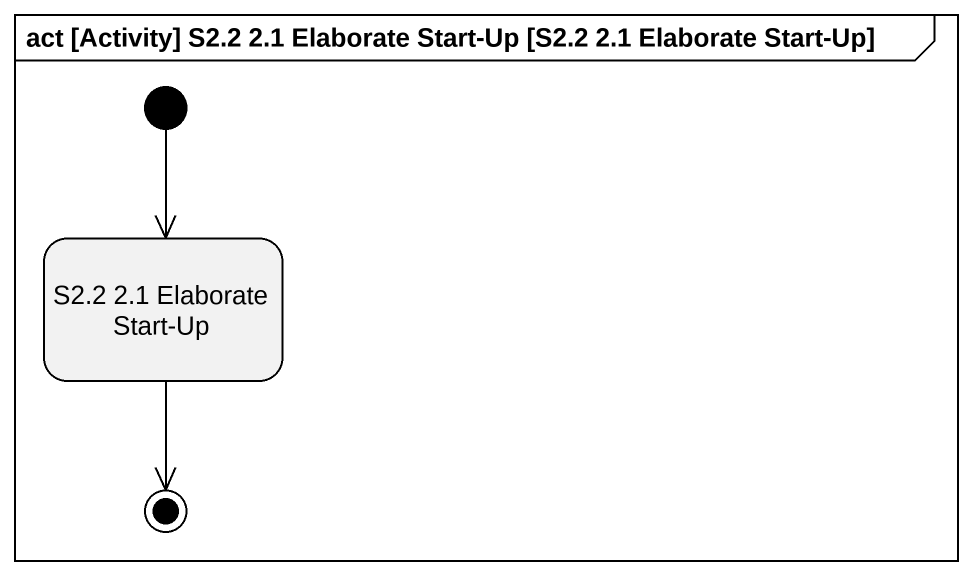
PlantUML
@startuml
mainframe act [Activity] S2.2 2.1 Elaborate Start-Up [S2.2 2.1 Elaborate Start-Up]
hide empty description
state "S2.2 2.1 Elaborate Start-Up" as S2_2_2_1_Elaborate_Start_Up
[*] --> S2_2_2_1_Elaborate_Start_Up
S2_2_2_1_Elaborate_Start_Up --> [*]
@enduml
